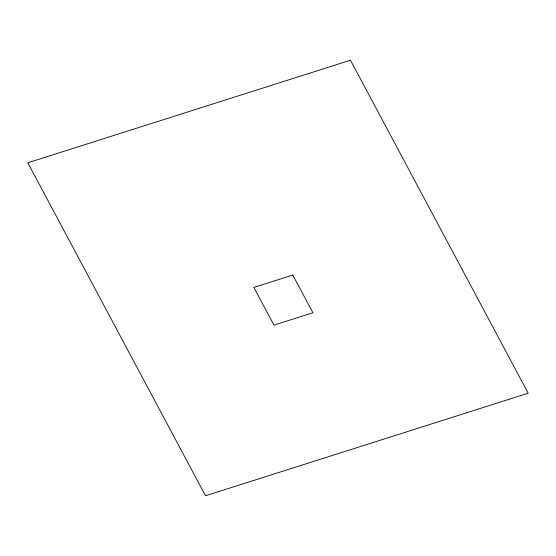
<?xml version="1.0" encoding="UTF-8"?>
<svg xmlns="http://www.w3.org/2000/svg" width="556" height="556" viewBox="0 0 556 556"><rect width="100%" height="100%" fill="white"/><g stroke="black" fill="none" stroke-linecap="round" stroke-linejoin="round"><path stroke-width="0.83" d="M350.468 60.229L27.8 162.797L205.532 495.771L528.2 393.203L350.468 60.229M292.79 275.06L253.842 287.438L273.962 325.128L312.91 312.743L292.79 275.06"/></g></svg>
